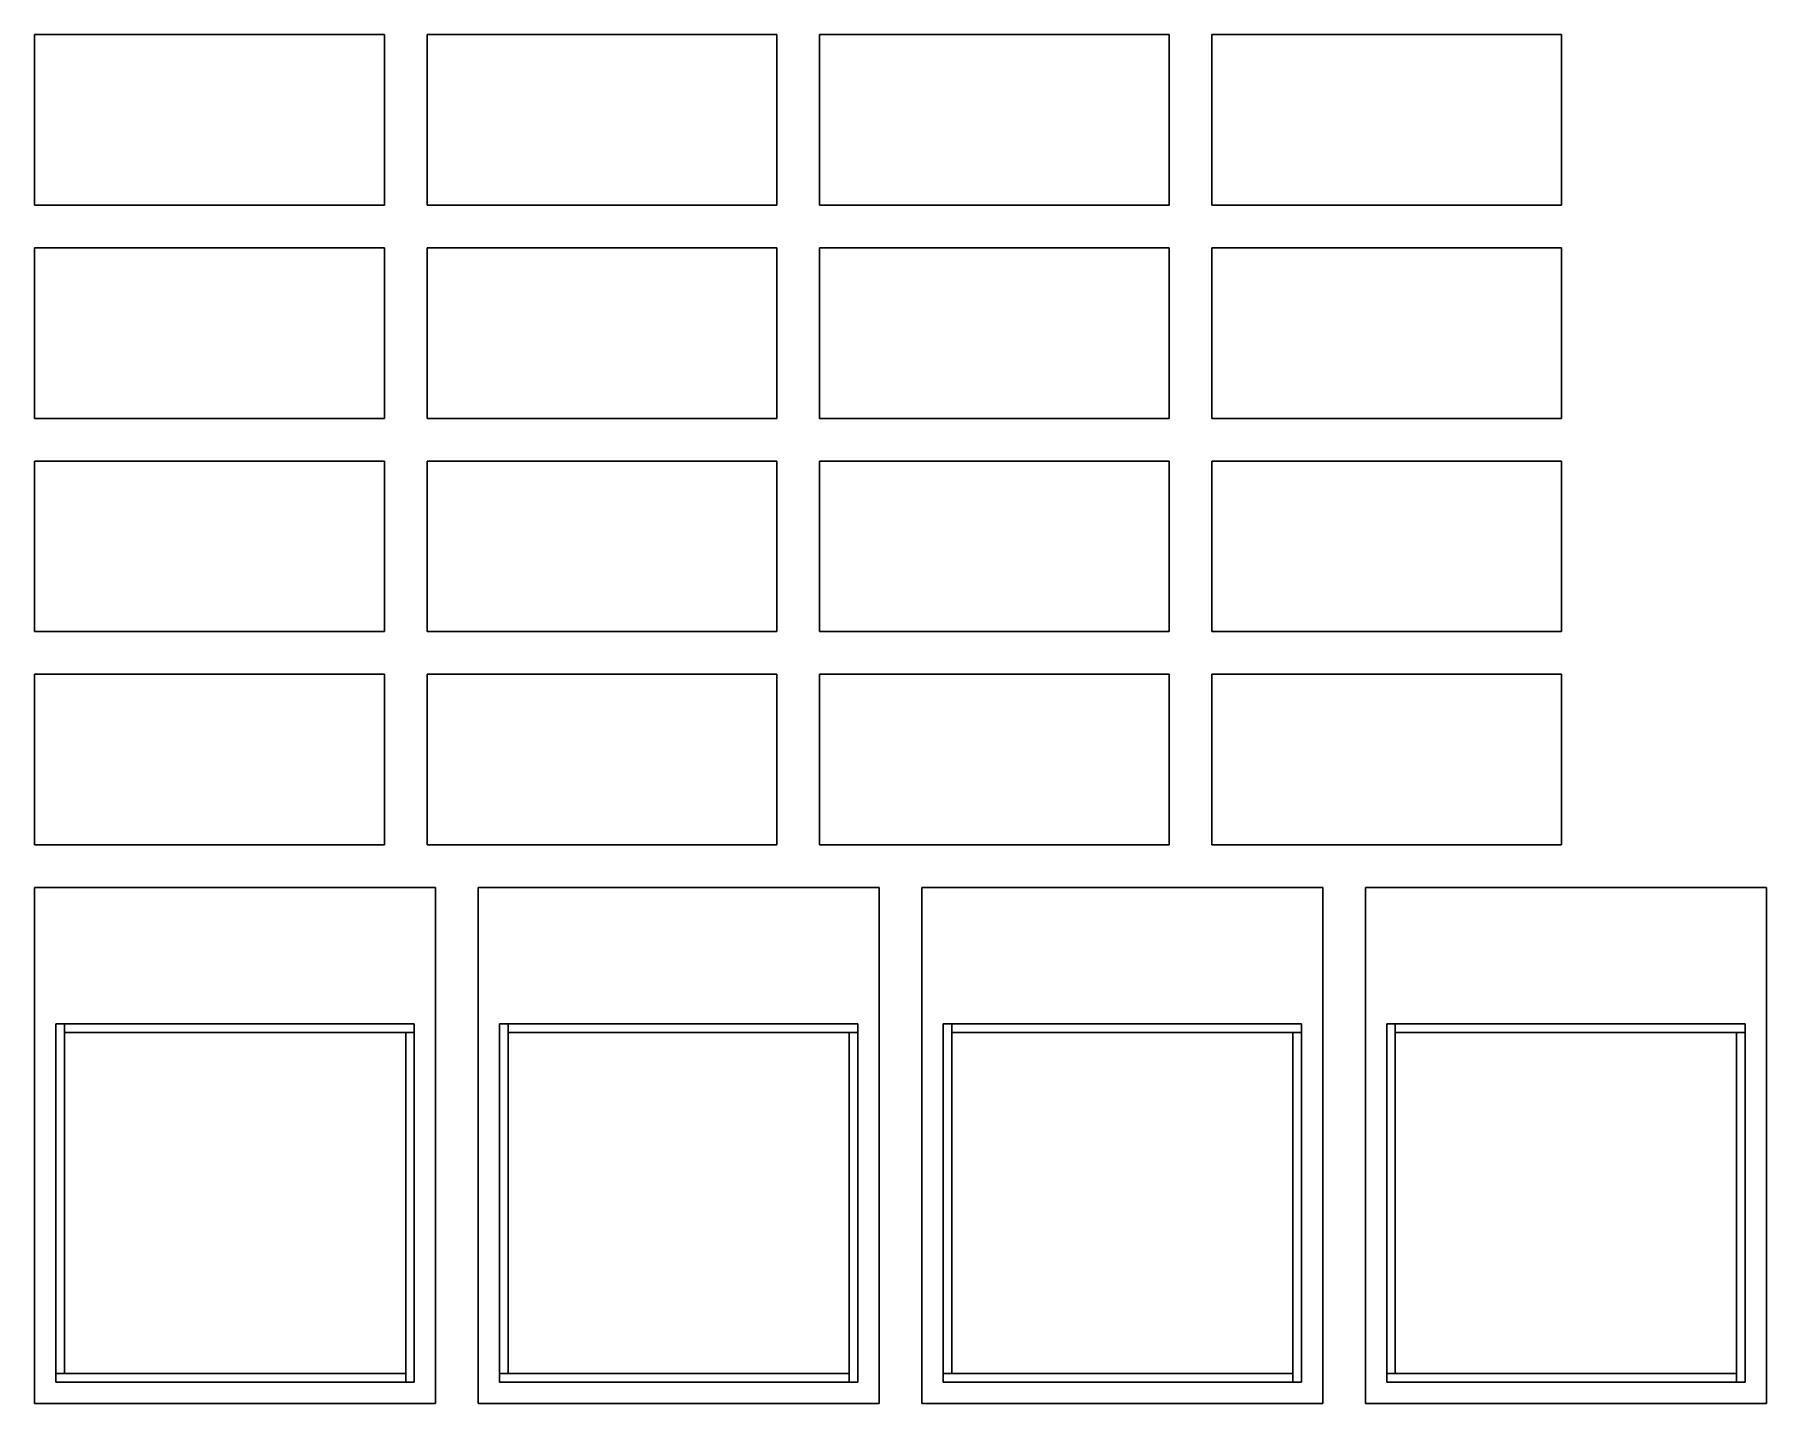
# Model space of a CAD drawing. Header units: metres. Extents: x 0 to 406, y 0 to 321.
import ezdxf

# ---------------------------------------------------------------- set-up
doc = ezdxf.new("R2010")
doc.units = ezdxf.units.M

msp = doc.modelspace()

# ---------------------------------------------------------------- linework, layer by layer
at = {"layer": 'CUT'}
for p, q in [((82, 321), (0, 321)), ((0, 321), (0, 281)), ((82, 281), (82, 321)), ((174, 321), (92, 321)), ((92, 321), (92, 281)), ((174, 281), (174, 321)), ((266, 321), (184, 321)), ((184, 321), (184, 281)), ((266, 281), (266, 321)), ((358, 321), (276, 321)), ((276, 321), (276, 281)), ((358, 281), (358, 321)), ((0, 281), (82, 281)), ((92, 281), (174, 281)), ((184, 281), (266, 281)), ((276, 281), (358, 281)), ((82, 271), (0, 271)), ((0, 271), (0, 231)), ((82, 231), (82, 271)), ((174, 271), (92, 271)), ((92, 271), (92, 231)), ((174, 231), (174, 271)), ((266, 271), (184, 271)), ((184, 271), (184, 231)), ((266, 231), (266, 271)), ((358, 271), (276, 271)), ((276, 271), (276, 231)), ((358, 231), (358, 271)), ((0, 231), (82, 231)), ((92, 231), (174, 231)), ((184, 231), (266, 231)), ((276, 231), (358, 231)), ((82, 221), (0, 221)), ((0, 221), (0, 181)), ((82, 181), (82, 221)), ((174, 221), (92, 221)), ((92, 221), (92, 181)), ((174, 181), (174, 221)), ((266, 221), (184, 221)), ((184, 221), (184, 181)), ((266, 181), (266, 221)), ((358, 221), (276, 221)), ((276, 221), (276, 181)), ((358, 181), (358, 221)), ((0, 181), (82, 181)), ((92, 181), (174, 181)), ((184, 181), (266, 181)), ((276, 181), (358, 181)), ((82, 171), (0, 171)), ((0, 171), (0, 131)), ((82, 131), (82, 171)), ((174, 171), (92, 171)), ((92, 171), (92, 131)), ((174, 131), (174, 171)), ((266, 171), (184, 171)), ((184, 171), (184, 131)), ((266, 131), (266, 171)), ((358, 171), (276, 171)), ((276, 171), (276, 131)), ((358, 131), (358, 171)), ((0, 131), (82, 131)), ((92, 131), (174, 131)), ((184, 131), (266, 131)), ((276, 131), (358, 131)), ((94, 121), (0, 121)), ((0, 121), (0, 0)), ((94, 0), (94, 121)), ((198, 121), (104, 121)), ((104, 121), (104, 0)), ((198, 0), (198, 121)), ((302, 121), (208, 121)), ((208, 121), (208, 0)), ((302, 0), (302, 121)), ((406, 121), (312, 121)), ((312, 121), (312, 0)), ((406, 0), (406, 121)), ((0, 0), (94, 0)), ((104, 0), (198, 0)), ((208, 0), (302, 0)), ((312, 0), (406, 0))]:
    msp.add_line(p, q, dxfattribs=at)
at = {"layer": 'ENGRAVE_OPTIONAL'}
for p, q in [((5, 89), (5, 7)), ((7, 89), (5, 89)), ((89, 89), (7, 89)), ((7, 89), (7, 87)), ((7, 7), (7, 89)), ((7, 87), (89, 87)), ((89, 87), (87, 87)), ((87, 87), (87, 5)), ((89, 87), (89, 89)), ((89, 5), (89, 87)), ((109, 89), (109, 7)), ((111, 89), (109, 89)), ((193, 89), (111, 89)), ((111, 89), (111, 87)), ((111, 7), (111, 89)), ((111, 87), (193, 87)), ((193, 87), (191, 87)), ((191, 87), (191, 5)), ((193, 87), (193, 89)), ((193, 5), (193, 87)), ((213, 89), (213, 7)), ((215, 89), (213, 89)), ((297, 89), (215, 89)), ((215, 89), (215, 87)), ((215, 7), (215, 89)), ((215, 87), (297, 87)), ((297, 87), (295, 87)), ((295, 87), (295, 5)), ((297, 87), (297, 89)), ((297, 5), (297, 87)), ((317, 89), (317, 7)), ((319, 89), (317, 89)), ((401, 89), (319, 89)), ((319, 89), (319, 87)), ((319, 7), (319, 89)), ((319, 87), (401, 87)), ((401, 87), (399, 87)), ((399, 87), (399, 5)), ((401, 87), (401, 89)), ((401, 5), (401, 87)), ((87, 7), (5, 7)), ((5, 7), (5, 5)), ((5, 7), (7, 7)), ((5, 5), (87, 5)), ((87, 5), (87, 7)), ((87, 5), (89, 5)), ((191, 7), (109, 7)), ((109, 7), (109, 5)), ((109, 7), (111, 7)), ((109, 5), (191, 5)), ((191, 5), (191, 7)), ((191, 5), (193, 5)), ((295, 7), (213, 7)), ((213, 7), (213, 5)), ((213, 7), (215, 7)), ((213, 5), (295, 5)), ((295, 5), (295, 7)), ((295, 5), (297, 5)), ((399, 7), (317, 7)), ((317, 7), (317, 5)), ((317, 7), (319, 7)), ((317, 5), (399, 5)), ((399, 5), (399, 7)), ((399, 5), (401, 5))]:
    msp.add_line(p, q, dxfattribs=at)

doc.saveas('drawing.dxf')
